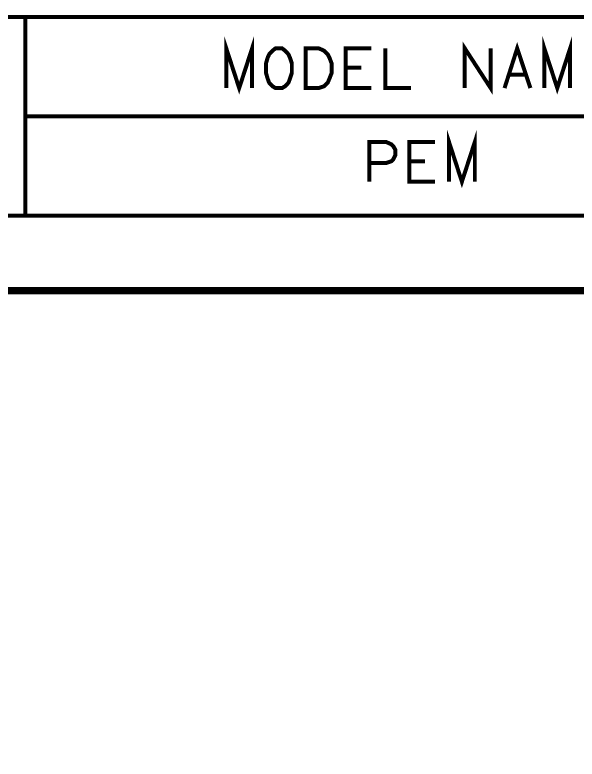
# Model space of a CAD drawing. Extents: x -0.1 to 80.1, y -0.1 to 42.4.
# Drawn here: x 25.3 to 40.3, y 22.5 to 42.36 of the extents above; entities that cross this region are included whole.
import ezdxf

# ---------------------------------------------------------------- set-up
doc = ezdxf.new("R2010")
doc.units = 0
doc.layers.add('08_ASSY2_GBR', color=7, linetype='CONTINUOUS')

msp = doc.modelspace()

# ---------------------------------------------------------------- linework, layer by layer
at = {"layer": '08_ASSY2_GBR'}
for points, const_width in [([(25.578, 42.304), (0, 42.304), (0, 37), (25.578, 37)], 0.10607), ([(25.578, 42.304), (79.939, 42.304)], 0.10607), ([(25.578, 42.304), (25.578, 37)], 0.10607), ([(30.938, 40.404), (30.938, 41.465), (31.283, 40.404), (31.628, 41.465), (31.628, 40.404)], 0.10607), ([(39.424, 40.404), (39.424, 41.465), (39.769, 40.404), (40.113, 41.465), (40.113, 40.404)], 0.10607), ([(32.254, 41.465), (32.171, 41.401), (32.082, 41.304), (32.04, 41.208), (31.999, 41.063), (31.999, 40.806), (32.04, 40.662), (32.082, 40.549), (32.171, 40.453), (32.254, 40.404), (32.426, 40.404), (32.509, 40.453), (32.599, 40.549), (32.64, 40.662), (32.688, 40.806), (32.688, 41.063), (32.64, 41.208), (32.599, 41.304), (32.509, 41.401), (32.426, 41.465), (32.254, 41.465)], 0.10607), ([(33.06, 41.465), (33.404, 41.465), (33.549, 41.401), (33.646, 41.304), (33.694, 41.208), (33.749, 41.063), (33.749, 40.806), (33.694, 40.662), (33.646, 40.549), (33.549, 40.453), (33.404, 40.404), (33.06, 40.404), (33.06, 41.465)], 0.10607), ([(34.81, 41.465), (34.12, 41.465), (34.12, 40.404), (34.81, 40.404)], 0.10607), ([(35.181, 41.465), (35.181, 40.404), (35.87, 40.404)], 0.10607), ([(37.302, 40.404), (37.302, 41.465), (37.992, 40.404), (37.992, 41.465)], 0.10607), ([(38.363, 40.404), (38.701, 41.465), (39.053, 40.404)], 0.10607), ([(34.12, 40.951), (34.541, 40.951)], 0.10607), ([(38.487, 40.758), (38.922, 40.758)], 0.10607), ([(25.578, 39.652), (79.939, 39.652)], 0.10607), ([(36.881, 37.906), (36.881, 38.967), (37.225, 37.906), (37.57, 38.967), (37.57, 37.906)], 0.10607), ([(34.759, 37.906), (34.759, 38.967), (35.201, 38.967), (35.345, 38.903), (35.394, 38.854), (35.449, 38.758), (35.449, 38.613), (35.394, 38.501), (35.345, 38.453), (35.201, 38.404), (34.759, 38.404)], 0.10607), ([(36.509, 38.967), (35.82, 38.967), (35.82, 37.906), (36.509, 37.906)], 0.10607), ([(35.82, 38.453), (36.241, 38.453)], 0.10607), ([(79.939, 37), (25.578, 37)], 0.10607), ([(0, 35), (0, 0), (80, 0), (80, 35), (0, 35)], 0.2)]:
    msp.add_lwpolyline(points, dxfattribs=dict(at, const_width=const_width))

doc.saveas('drawing.dxf')
